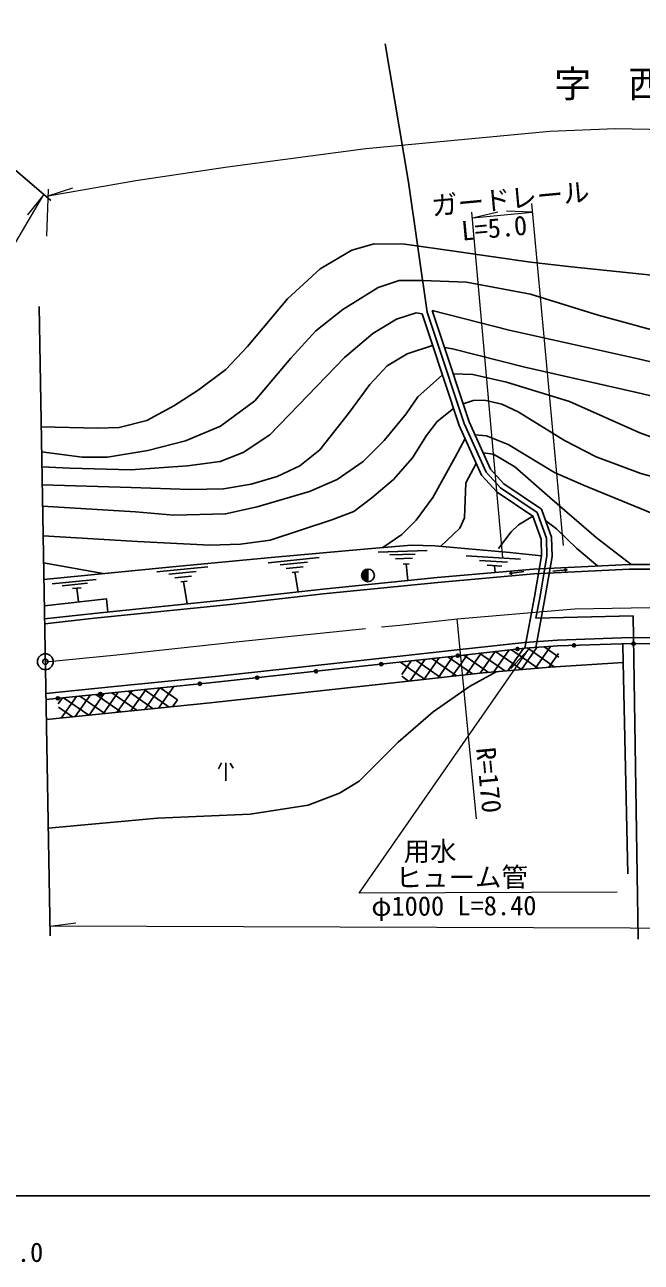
# Model space of a CAD drawing. Units: millimetres at full size, sheet at 1:1000; details may follow other scales. Extents: x 40000 to 680000, y 20000 to 380000.
# Drawn here: x 269213 to 327500, y 198715 to 315742 of the extents above; entities that cross this region are included whole.
import ezdxf
from ezdxf.enums import TextEntityAlignment as Align

# ---------------------------------------------------------------- set-up
doc = ezdxf.new("R2010")
doc.units = ezdxf.units.MM
doc.header["$LTSCALE"] = 1000
doc.header["$PDMODE"] = 32
doc.header["$PDSIZE"] = 500
doc.linetypes.add('CHAIN', pattern=[18.5, 12, -1.5, 3.5, -1.5])
for name, color, linetype, lineweight in [('M-BGD', 7, 'Continuous', 25), ('M-BMK', 2, 'CHAIN', 13), ('M-BMK-OTRS', 5, 'Continuous', 25), ('M-BMK-ROW', 30, 'Continuous', 25), ('M-BMK-SRVR', 3, 'Continuous', 25), ('M-STR-HTXT', 7, 'Continuous', 13), ('M-TTL-BAND', 7, 'Continuous', 25)]:
    doc.layers.add(name, color=color, linetype=linetype, lineweight=lineweight)
doc.layers.add('M-BMK-HTXT', color=7, linetype='Continuous')
doc.layers.add('M-OTRS', color=6, linetype='Continuous')
doc.styles.add('ＭＳ ゴシック', font='')
doc.styles.get('ＭＳ ゴシック').set_extended_font_data('MS Gothic')

msp = doc.modelspace()

# ---------------------------------------------------------------- hatches: boundary and pattern name
at = {"layer": 'M-BGD'}
msp.add_hatch(color=256, dxfattribs=at).paths.add_polyline_path([(301665, 264261, 0.41421), (301065, 263661, 0.41421), (301665, 263061)])

# ---------------------------------------------------------------- linework, layer by layer
for p, q in [((302629, 265872), (307253, 266019)), ((303733, 265607), (306135, 265684)), ((270994, 264843), (276614, 263842)), ((281711, 263994), (286519, 264482)), ((292242, 264870), (297049, 265358)), ((293351, 264658), (295941, 264921)), ((304258, 265242), (305888, 265294)), ((304979, 264740), (305548, 264758)), ((305264, 264749), (305421, 263178)), ((310937, 265516), (316075, 265198)), ((312199, 265069), (314853, 264905)), ((312927, 264625), (314311, 264539)), ((313619, 264582), (313676, 263944)), ((282821, 263783), (285411, 264046)), ((283390, 263433), (284994, 263596)), ((293920, 264309), (295525, 264472)), ((294506, 263948), (295095, 264008)), ((294761, 263974), (295061, 262111)), ((301665, 263061), (301665, 264261)), ((315061, 263855), (315295, 263760)), ((320478, 264193), (320249, 264301)), ((271805, 262886), (275955, 263294)), ((272742, 262682), (275150, 262919)), ((273739, 262424), (274545, 262504)), ((274142, 262464), (274291, 261164)), ((283976, 263072), (284565, 263132)), ((284231, 263098), (284573, 260968)), ((310946, 254280), (312375, 256321)), ((314609, 254633), (312223, 256304)), ((312269, 254426), (313701, 256471)), ((313573, 254545), (315026, 256621)), ((316163, 254766), (313724, 256474)), ((314871, 254656), (316352, 256770)), ((317716, 254899), (315225, 256643)), ((316170, 254767), (317638, 256863)), ((319282, 255023), (316741, 256803)), ((317468, 254878), (318919, 256949)), ((319708, 255946), (318332, 256910)), ((307015, 253847), (304726, 255449)), ((304853, 254296), (305759, 255589)), ((305654, 253697), (307081, 255734)), ((308521, 254013), (306201, 255638)), ((306977, 253843), (308403, 255879)), ((310027, 254179), (307708, 255803)), ((308300, 253988), (309726, 256025)), ((310526, 255051), (309215, 255968)), ((309623, 254134), (310495, 255379)), ((310495, 255379), (311050, 256172)), ((313055, 254501), (310721, 256135)), ((318767, 254989), (319676, 256287)), ((305509, 253681), (304871, 254127)), ((311534, 254345), (310526, 255051)), ((279243, 250847), (280681, 252901)), ((282876, 251217), (280498, 252882)), ((280558, 250981), (281996, 253035)), ((281872, 251115), (283311, 253169)), ((283641, 251902), (282019, 253037)), ((272386, 251514), (272792, 252095)), ((272671, 250177), (274107, 252229)), ((275265, 250442), (272890, 252105)), ((273985, 250311), (275422, 252363)), ((276788, 250597), (274412, 252260)), ((275300, 250445), (276737, 252498)), ((278310, 250752), (275933, 252416)), ((276614, 250579), (278052, 252632)), ((279832, 250907), (277455, 252571)), ((277929, 250713), (279367, 252766)), ((281354, 251062), (278976, 252727)), ((283187, 251248), (283642, 251898)), ((273743, 250287), (272416, 251216)), ((287806, 245951), (287517, 245386)), ((288209, 245951), (288209, 244248)), ((288624, 245914), (288933, 245430))]:
    msp.add_line(p, q, dxfattribs=at)
for points in [[(270765, 277731), (276085, 277596), (278150, 277667), (280756, 278303), (283306, 279708), (285605, 281179), (288213, 283140), (290288, 285318), (294040, 289827), (297156, 292672), (300142, 294429), (302240, 295029), (305140, 294994), (310027, 294298), (317023, 293294), (320913, 292858), (330921, 291797)], [(270807, 275349), (274634, 274864), (277021, 274839), (280859, 275485), (284405, 276395), (287725, 277782), (290953, 280165), (294357, 284224), (296727, 286798), (299299, 288810), (302623, 290910), (304623, 291549), (306832, 291546)], [(306832, 291546), (310973, 291390), (317042, 290267), (323436, 288271), (330594, 286321), (339000, 284366), (348577, 283350), (363941, 282645), (383211, 281252), (387526, 281058), (398862, 281834), (403286, 282362), (408252, 283552), (413420, 285153), (417620, 287057), (421662, 289636)], [(306789, 288403), (306208, 288486), (304361, 287900), (302124, 286548), (299432, 284282), (295090, 279770), (292389, 276974), (289862, 275300), (287680, 274432), (284609, 274024), (279242, 273640), (273486, 273802), (270832, 273947)], [(316499, 256787), (317407, 261650), (318079, 265530), (318035, 267110), (317252, 269282), (313862, 271552), (312407, 273145), (310287, 277840), (307542, 286130), (306789, 288403)], [(317530, 256856), (318392, 261473), (319082, 265457), (319030, 267298), (318082, 269930), (314519, 272316), (313253, 273702), (311220, 278204), (308491, 286445), (307738, 288717)], [(307738, 288717), (315021, 286848), (327194, 284134), (340113, 281083), (344038, 280632), (356140, 280178), (368403, 279141), (381600, 278905), (386338, 278457), (391602, 278140), (401451, 278754), (410600, 279666), (414400, 280654), (417926, 283034), (420024, 284813)], [(270862, 272242), (279276, 271980), (284844, 271790), (288017, 271859), (290634, 272309), (293068, 273006), (295217, 274045), (297124, 275552), (299815, 278990), (301833, 281736), (303476, 283482), (305382, 284629), (307776, 285422)], [(420616, 281211), (418677, 279847), (415431, 278878), (412497, 278322), (401685, 276857), (390137, 275036), (383122, 274720), (378030, 275029), (369559, 275915), (361157, 276855), (355776, 277279), (349656, 277191), (345930, 277106), (342523, 277465), (338062, 278400), (326809, 281036), (316482, 283370), (309653, 285087), (308899, 285212)], [(308698, 282639), (306376, 280570), (305261, 278954), (303203, 276417), (301211, 274448), (298737, 272744), (296119, 271605), (291190, 270152), (288202, 269478), (283298, 269375), (279680, 269668), (270898, 270211)], [(309722, 282728), (311577, 282667), (314765, 281947), (320723, 280120), (327354, 277148), (332702, 275186)], [(338835, 270200), (327448, 273292), (323238, 274885), (320252, 276413), (315865, 279150), (314320, 279862), (312671, 280248), (311617, 280204), (310663, 279888)], [(270948, 267421), (279874, 266874), (286723, 266525), (289608, 266612), (292405, 267005), (298254, 268910), (300330, 269718), (302022, 271015), (304076, 272740), (305869, 274771), (307202, 276912), (308190, 278211), (309753, 279452)], [(303056, 266304), (304866, 267545), (306207, 268905), (307788, 271033), (309920, 274846), (310845, 276605)], [(311788, 276947), (312856, 276867), (314906, 276045), (319299, 273405), (322029, 272191), (329271, 269250)], [(326559, 264697), (323253, 267241), (318870, 271021), (315551, 273938), (313541, 275137), (312552, 275254)], [(311903, 274261), (310910, 272421), (310781, 269108), (310363, 268141), (308518, 266402)], [(314003, 266201), (315198, 267781), (315890, 268466), (317252, 269282)], [(323392, 264556), (321407, 266223), (319478, 268067), (318477, 268834)], [(271021, 263292), (283188, 264488), (292497, 265369), (301658, 266195), (305766, 266515), (307975, 266449), (315080, 265834), (318079, 265530)], [(271088, 259555), (275759, 260062), (288572, 261379), (297382, 262373), (308216, 263457), (317309, 264268), (326359, 264697), (337418, 264697), (348277, 264273), (363045, 263491), (381439, 262624), (396354, 261696), (405337, 261504), (415438, 261724), (424096, 262422), (433757, 263323)], [(271096, 259103), (275807, 259615), (288621, 260932), (297429, 261926), (308258, 263009), (317339, 263819), (326370, 264247), (337409, 264247), (348256, 263823), (363023, 263042), (381414, 262174), (396336, 261247), (405337, 261054), (415461, 261274), (424135, 261974), (433807, 262875)], [(316395, 264043), (315061, 263855), (315260, 264010)], [(319134, 264084), (320478, 264193), (320270, 264050)], [(271066, 260796), (276936, 261465), (277067, 260197)], [(434637, 255733), (431623, 256050), (427835, 255304), (418956, 254655), (411082, 254314), (404567, 254314), (397129, 254541), (388540, 254965), (369388, 256102), (354269, 256926), (343250, 257532), (336776, 257833), (331113, 257790), (325631, 257751), (319582, 257545), (316450, 257335), (310364, 256648), (298424, 255338), (287230, 254123), (277692, 253148), (271214, 252486)], [(271223, 251934), (277748, 252601), (287287, 253576), (298484, 254791), (310425, 256101), (316499, 256787), (319610, 256995), (325642, 257201), (331117, 257240), (336765, 257283), (343222, 256982), (354238, 256377), (369357, 255552), (388510, 254416), (397107, 253991), (404559, 253764), (411094, 253764), (418988, 254106), (427894, 254757), (434637, 255733), (444613, 255927), (452300, 256076)], [(325765, 257202), (325778, 255423), (326237, 235458)], [(271257, 250034), (286730, 251609), (304927, 253616), (312565, 254459), (318900, 255000), (325778, 255423)], [(313784, 254563), (311251, 253167), (307822, 250758), (304532, 247911), (300846, 244225), (298985, 243074), (295995, 241945), (290515, 241104), (281769, 240706), (271440, 239765)]]:
    msp.add_lwpolyline(points, dxfattribs=at)
for centre, radius in [((301665, 263661), 600), ((315790, 256707), 150), ((321146, 257048), 150), ((326774, 257209), 150), ((302916, 255277), 150), ((310147, 256071), 150), ((291193, 254000), 150), ((296752, 254603), 150), ((285764, 253420), 150), ((272337, 252048), 150), ((276365, 252460), 150)]:
    msp.add_circle(centre, radius, dxfattribs=at)
at = {"layer": 'M-BMK'}
msp.add_lwpolyline([(271160, 255505), (277906, 256169), (289496, 257432), (304687, 258973), (310095, 259547), (321198, 260505), (332557, 260710), (342896, 260603), (371230, 259055), (396111, 257790), (406917, 257540), (414827, 257566), (423755, 257979), (436368, 259270), (446340, 260900), (457528, 263474), (470373, 267151), (478174, 270186), (565026, 302470)], dxfattribs=at)
at = {"layer": 'M-BMK-OTRS'}
for p, q in [((230170, 334656), (271665, 299126)), ((271621, 229584), (270563, 289096))]:
    msp.add_line(p, q, dxfattribs=at)
at = {"layer": 'M-BMK-ROW'}
for points in [[(317537, 259618), (317900, 261561), (318581, 265493), (318533, 267204), (317667, 269606), (314191, 271934), (312830, 273423), (310754, 278022), (308016, 286287), (307263, 288560), (305486, 300856), (303276, 313929)], [(317537, 259618), (326734, 259843), (327202, 229263)]]:
    msp.add_lwpolyline(points, dxfattribs=at)
at = {"layer": 'M-BMK-SRVR'}
msp.add_circle((271160, 255505), 750, dxfattribs=at)
at = {"layer": 'M-OTRS'}
msp.add_point((271160, 255505), dxfattribs=at)
at = {"layer": 'M-STR-HTXT'}
for p, q in [((271012, 299684), (269488, 297760)), ((271301, 295748), (271461, 300208)), ((271437, 299564), (273774, 300318)), ((317121, 298847), (320122, 266485)), ((314421, 265321), (311489, 298012)), ((311537, 297486), (313926, 298050)), ((311537, 297486), (317198, 298011)), ((317198, 298011), (314746, 298126)), ((311908, 240634), (310095, 259547)), ((316836, 256674), (315169, 254871)), ((271605, 230495), (274037, 230828))]:
    msp.add_line(p, q, dxfattribs=at)
for points in [[(271437, 299564), (279716, 301007), (288383, 302320), (301460, 304048), (318851, 305685), (325076, 305918), (334590, 305748), (355817, 305050), (402913, 303418), (412912, 303186), (420191, 303404), (430686, 304152), (439977, 305324), (447256, 306622), (457607, 309278), (471979, 313500), (487031, 318944), (549379, 343941)], [(203239, 243691), (207127, 244952), (212065, 246860), (221277, 251154), (228342, 255080), (234468, 259057), (238340, 261868), (244566, 266892), (251883, 273854), (257035, 279467), (262932, 286926), (267519, 293724), (271012, 299684)], [(325227, 233723), (300832, 233608), (316836, 256674)], [(437978, 231226), (429025, 230480), (417881, 229999), (271605, 230495)]]:
    msp.add_lwpolyline(points, dxfattribs=at)
at = {"layer": 'M-TTL-BAND'}
msp.add_line((40000, 205000), (579000, 205000), dxfattribs=at)

# ---------------------------------------------------------------- texts
at = {"layer": 'M-BMK-HTXT', "style": 'ＭＳ ゴシック'}
msp.add_text('字\u3000西中原', height=2566, dxfattribs=at).set_placement((319267, 308097), align=Align.BOTTOM_LEFT)
at = {"layer": 'M-STR-HTXT', "style": 'ＭＳ ゴシック'}
for s, rotation, p in [('ガードレール', 5.299, (307794, 297138)), ('L=5.0', 5.299, (310628, 294775)), ('R=170', 275.474, (311342, 247275)), ('用水', 0.269, (305039, 236110)), ('ヒューム管', 0.269, (304286, 233625)), ('φ1000 L=8.40', 0.269, (301991, 230918))]:
    msp.add_text(s, height=1833, rotation=rotation, dxfattribs=at).set_placement(p, align=Align.BOTTOM_LEFT)
at = {"layer": 'M-TTL-BAND', "style": 'ＭＳ ゴシック'}
msp.add_text('200.0', height=1833, dxfattribs=at).set_placement((267844, 198195), align=Align.BOTTOM_CENTER)

doc.saveas('drawing.dxf')
